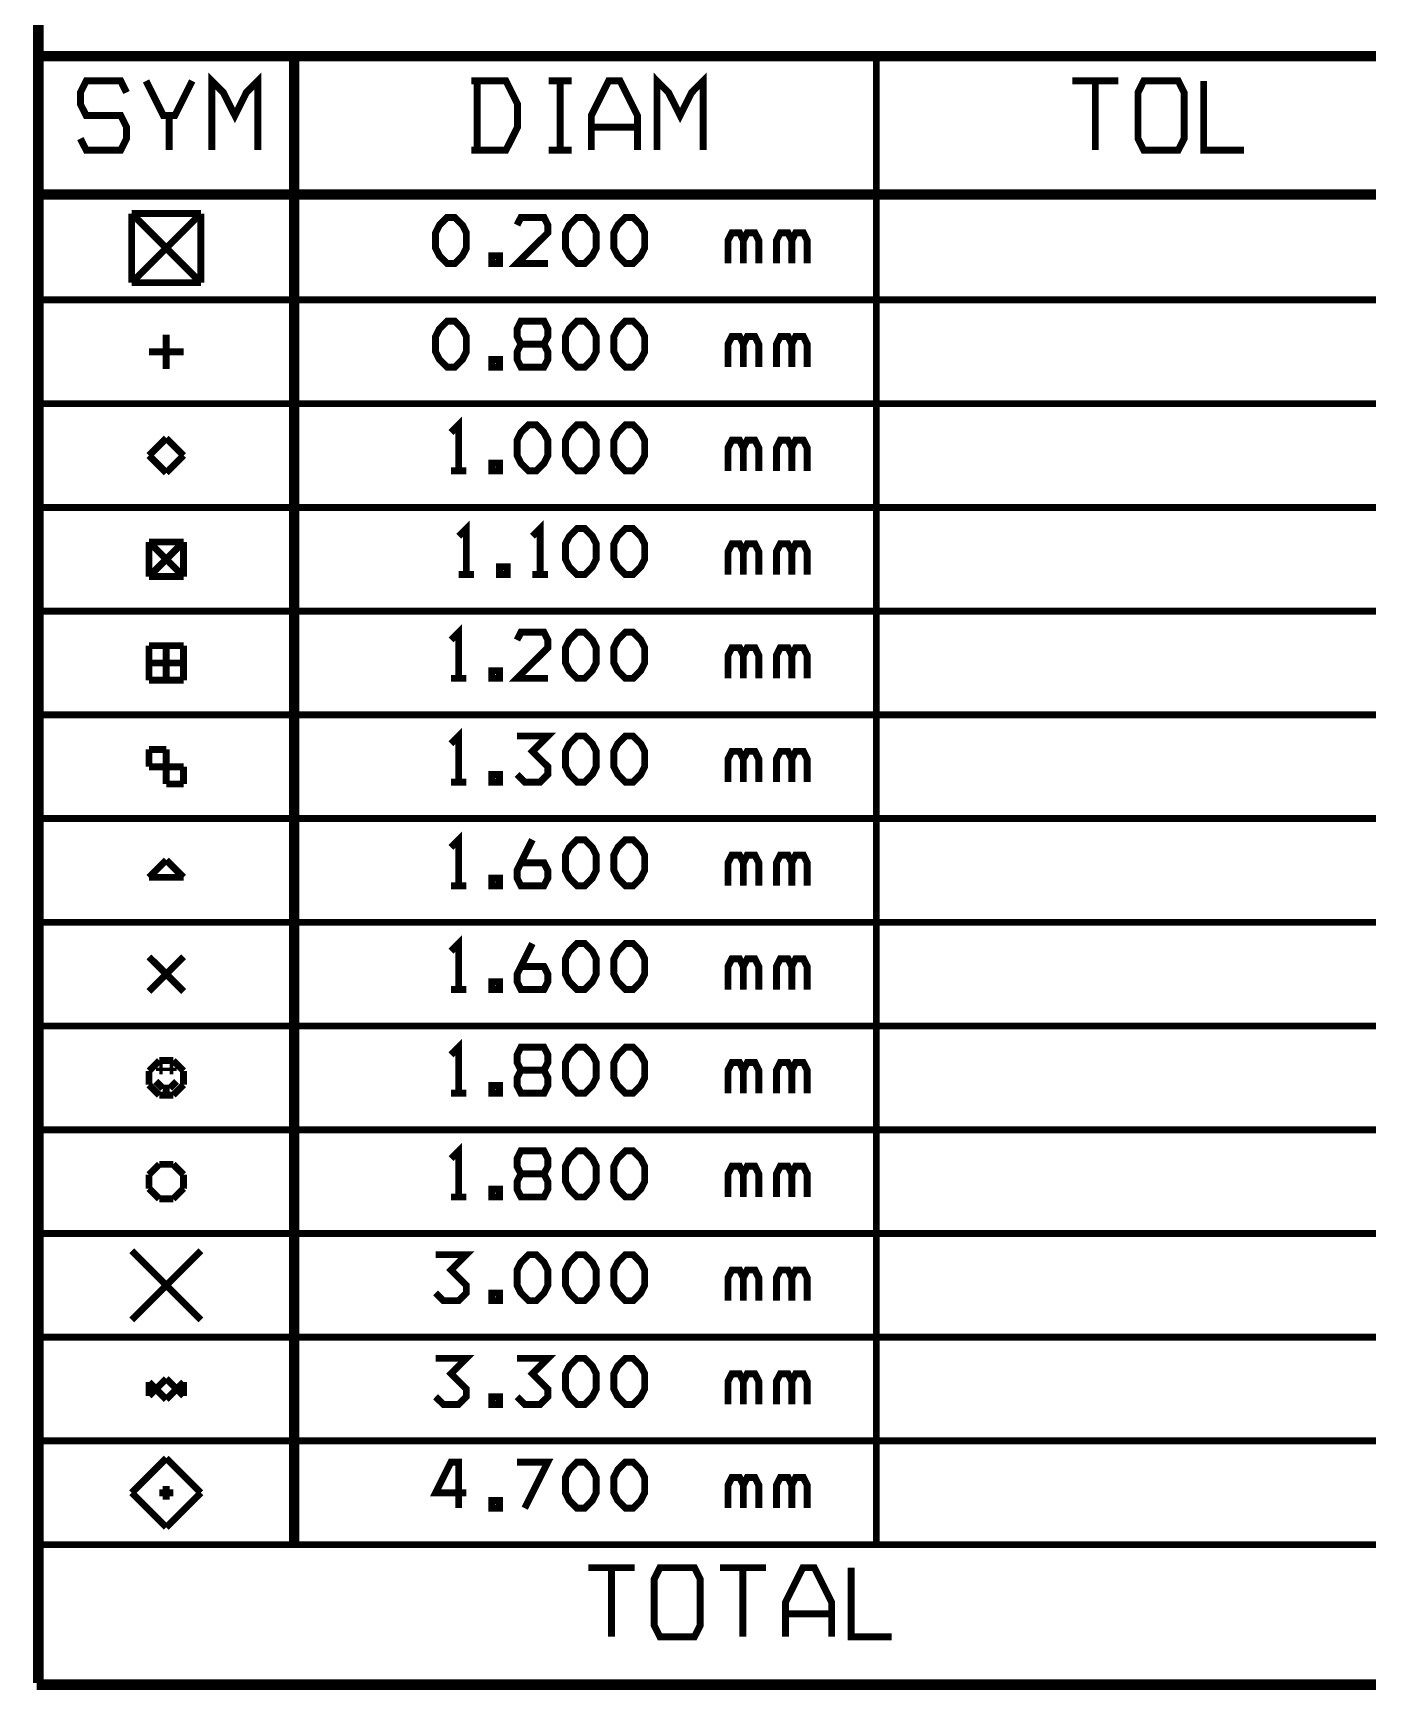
# Model space of a CAD drawing. Extents: x -11 to 221, y -93 to 178.
# Drawn here: x -7.2 to 41.8, y -93 to -32.1 of the extents above; entities that cross this region are included whole.
import ezdxf

# ---------------------------------------------------------------- set-up
doc = ezdxf.new("R2010")
doc.units = 0
doc.header["$MEASUREMENT"] = 0
doc.layers.add('26-349-0_DRD', color=7, linetype='CONTINUOUS')

msp = doc.modelspace()

# ---------------------------------------------------------------- linework, layer by layer
at = {"layer": '26-349-0_DRD', "const_width": 0.254}
for points in [[(-7.112, -92.71), (-7.112, -27.94)], [(-6.985, -92.71), (-6.985, -27.94)], [(87.63, -32.893), (-6.985, -32.893)], [(87.63, -33.02), (-6.985, -33.02)], [(2.286, -87.63), (2.286, -33.02)], [(2.413, -87.63), (2.413, -33.02)], [(23.72868, -87.63), (23.72868, -33.02)], [(-3.81, -34.29), (-4.02082, -33.86582), (-5.29082, -33.86582), (-5.50418, -34.29), (-5.50418, -34.71418), (-5.29082, -35.13582), (-4.02082, -35.13582), (-3.81, -35.56), (-3.81, -35.98418), (-4.02082, -36.40582), (-5.29082, -36.40582), (-5.50418, -35.98418)], [(-1.397, -33.86582), (-2.032, -35.13582), (-2.45618, -35.13582), (-3.09118, -33.86582)], [(1.016, -36.40582), (1.016, -33.86582), (0.59182, -34.29), (0.17018, -35.13582), (-0.254, -34.29), (-0.67818, -33.86582), (-0.67818, -36.40582)], [(8.85698, -36.40582), (10.12698, -36.40582), (10.55116, -35.56), (10.55116, -34.71418), (10.12698, -33.86582), (8.85698, -33.86582)], [(9.07034, -36.40582), (9.07034, -33.86582)], [(12.53998, -33.86582), (11.69416, -33.86582)], [(12.11834, -36.40582), (12.11834, -33.86582)], [(14.95298, -36.40582), (14.95298, -35.13582), (14.31798, -33.86582), (13.89634, -33.86582), (13.26134, -35.13582), (13.26134, -36.40582)], [(17.36598, -36.40582), (17.36598, -33.86582), (16.94434, -34.29), (16.52016, -35.13582), (16.09598, -34.29), (15.67434, -33.86582), (15.67434, -36.40582)], [(32.61868, -33.86582), (30.9245, -33.86582)], [(31.77032, -36.40582), (31.77032, -33.86582)], [(33.54832, -36.40582), (33.3375, -35.98418), (33.3375, -34.29), (33.54832, -33.86582), (34.81832, -33.86582), (35.03168, -34.29), (35.03168, -35.98418), (34.81832, -36.40582), (33.54832, -36.40582)], [(37.23132, -36.40582), (35.7505, -36.40582), (35.7505, -33.86582)], [(-2.24282, -36.40582), (-2.24282, -35.13582)], [(14.95298, -35.56), (13.26134, -35.56)], [(12.53998, -36.40582), (11.69416, -36.40582)], [(87.63, -37.973), (-6.985, -37.973)], [(87.63, -38.1), (-6.985, -38.1)], [(-3.6195, -38.735), (-3.6195, -41.275)], [(-1.0795, -38.735), (-3.6195, -38.735)], [(-1.0795, -38.735), (-3.6195, -41.275)], [(-1.0795, -41.275), (-3.6195, -38.735)], [(-1.0795, -41.275), (-1.0795, -38.735)], [(7.96544, -40.56888), (7.6835, -40.28694), (7.54126, -40.005), (7.54126, -39.44112), (7.6835, -39.15918), (7.96544, -38.87724), (8.24738, -38.87724), (8.52932, -39.15918), (8.67156, -39.44112), (8.67156, -40.005), (8.52932, -40.28694), (8.24738, -40.56888), (7.96544, -40.56888)], [(11.66368, -40.56888), (10.53338, -40.56888), (11.66368, -39.44112), (11.66368, -39.15918), (11.52144, -38.87724), (10.67562, -38.87724), (10.53338, -39.15918)], [(12.73556, -40.56888), (12.45362, -40.28694), (12.31138, -40.005), (12.31138, -39.44112), (12.45362, -39.15918), (12.73556, -38.87724), (13.0175, -38.87724), (13.29944, -39.15918), (13.44168, -39.44112), (13.44168, -40.005), (13.29944, -40.28694), (13.0175, -40.56888), (12.73556, -40.56888)], [(14.51356, -40.56888), (14.23162, -40.28694), (14.08938, -40.005), (14.08938, -39.44112), (14.23162, -39.15918), (14.51356, -38.87724), (14.7955, -38.87724), (15.07744, -39.15918), (15.21968, -39.44112), (15.21968, -40.005), (15.07744, -40.28694), (14.7955, -40.56888), (14.51356, -40.56888)], [(19.41068, -40.56888), (19.41068, -39.72306), (19.26844, -39.44112), (18.9865, -39.44112), (18.84426, -39.72306), (18.70456, -39.44112), (18.42262, -39.44112), (18.28038, -39.72306), (18.28038, -40.56888)], [(21.18868, -40.56888), (21.18868, -39.72306), (21.04644, -39.44112), (20.7645, -39.44112), (20.62226, -39.72306), (20.48256, -39.44112), (20.20062, -39.44112), (20.05838, -39.72306), (20.05838, -40.56888)], [(9.60374, -40.56888), (9.88568, -40.56888), (9.88568, -40.28694), (9.60374, -40.28694), (9.60374, -40.56888)], [(18.84426, -40.56888), (18.84426, -39.72306)], [(20.62226, -40.56888), (20.62226, -39.72306)], [(-3.6195, -41.275), (-1.0795, -41.275)], [(87.63, -41.91), (-6.985, -41.91)], [(7.96544, -44.37888), (7.6835, -44.09694), (7.54126, -43.815), (7.54126, -43.25112), (7.6835, -42.96918), (7.96544, -42.68724), (8.24738, -42.68724), (8.52932, -42.96918), (8.67156, -43.25112), (8.67156, -43.815), (8.52932, -44.09694), (8.24738, -44.37888), (7.96544, -44.37888)], [(11.52144, -43.53306), (11.66368, -43.25112), (11.66368, -42.96918), (11.52144, -42.68724), (10.67562, -42.68724), (10.53338, -42.96918), (10.53338, -43.25112), (10.67562, -43.53306), (11.52144, -43.53306), (11.66368, -43.815), (11.66368, -44.09694), (11.52144, -44.37888), (10.67562, -44.37888), (10.53338, -44.09694), (10.53338, -43.815), (10.67562, -43.53306)], [(12.73556, -44.37888), (12.45362, -44.09694), (12.31138, -43.815), (12.31138, -43.25112), (12.45362, -42.96918), (12.73556, -42.68724), (13.0175, -42.68724), (13.29944, -42.96918), (13.44168, -43.25112), (13.44168, -43.815), (13.29944, -44.09694), (13.0175, -44.37888), (12.73556, -44.37888)], [(14.51356, -44.37888), (14.23162, -44.09694), (14.08938, -43.815), (14.08938, -43.25112), (14.23162, -42.96918), (14.51356, -42.68724), (14.7955, -42.68724), (15.07744, -42.96918), (15.21968, -43.25112), (15.21968, -43.815), (15.07744, -44.09694), (14.7955, -44.37888), (14.51356, -44.37888)], [(-2.3495, -43.18), (-2.3495, -44.45)], [(19.41068, -44.37888), (19.41068, -43.53306), (19.26844, -43.25112), (18.9865, -43.25112), (18.84426, -43.53306), (18.70456, -43.25112), (18.42262, -43.25112), (18.28038, -43.53306), (18.28038, -44.37888)], [(21.18868, -44.37888), (21.18868, -43.53306), (21.04644, -43.25112), (20.7645, -43.25112), (20.62226, -43.53306), (20.48256, -43.25112), (20.20062, -43.25112), (20.05838, -43.53306), (20.05838, -44.37888)], [(-1.7145, -43.815), (-2.9845, -43.815)], [(18.84426, -44.37888), (18.84426, -43.53306)], [(20.62226, -44.37888), (20.62226, -43.53306)], [(9.60374, -44.37888), (9.88568, -44.37888), (9.88568, -44.09694), (9.60374, -44.09694), (9.60374, -44.37888)], [(87.63, -45.72), (-6.985, -45.72)], [(8.38962, -48.18888), (8.38962, -46.49724), (8.10768, -46.77918)], [(10.95756, -48.18888), (10.67562, -47.90694), (10.53338, -47.625), (10.53338, -47.06112), (10.67562, -46.77918), (10.95756, -46.49724), (11.2395, -46.49724), (11.52144, -46.77918), (11.66368, -47.06112), (11.66368, -47.625), (11.52144, -47.90694), (11.2395, -48.18888), (10.95756, -48.18888)], [(12.73556, -48.18888), (12.45362, -47.90694), (12.31138, -47.625), (12.31138, -47.06112), (12.45362, -46.77918), (12.73556, -46.49724), (13.0175, -46.49724), (13.29944, -46.77918), (13.44168, -47.06112), (13.44168, -47.625), (13.29944, -47.90694), (13.0175, -48.18888), (12.73556, -48.18888)], [(14.51356, -48.18888), (14.23162, -47.90694), (14.08938, -47.625), (14.08938, -47.06112), (14.23162, -46.77918), (14.51356, -46.49724), (14.7955, -46.49724), (15.07744, -46.77918), (15.21968, -47.06112), (15.21968, -47.625), (15.07744, -47.90694), (14.7955, -48.18888), (14.51356, -48.18888)], [(-2.3495, -46.99), (-2.9845, -47.625)], [(-1.7145, -47.625), (-2.3495, -46.99)], [(19.41068, -48.18888), (19.41068, -47.34306), (19.26844, -47.06112), (18.9865, -47.06112), (18.84426, -47.34306), (18.70456, -47.06112), (18.42262, -47.06112), (18.28038, -47.34306), (18.28038, -48.18888)], [(18.84426, -48.18888), (18.84426, -47.34306)], [(21.18868, -48.18888), (21.18868, -47.34306), (21.04644, -47.06112), (20.7645, -47.06112), (20.62226, -47.34306), (20.48256, -47.06112), (20.20062, -47.06112), (20.05838, -47.34306), (20.05838, -48.18888)], [(20.62226, -48.18888), (20.62226, -47.34306)], [(-2.9845, -47.625), (-2.3495, -48.26)], [(-2.3495, -48.26), (-1.7145, -47.625)], [(8.67156, -48.18888), (8.10768, -48.18888)], [(9.60374, -48.18888), (9.88568, -48.18888), (9.88568, -47.90694), (9.60374, -47.90694), (9.60374, -48.18888)], [(87.63, -49.53), (-6.985, -49.53)], [(8.67156, -51.99888), (8.67156, -50.30724), (8.38962, -50.58918)], [(11.3792, -51.99888), (11.3792, -50.30724), (11.09726, -50.58918)], [(12.73556, -51.99888), (12.45362, -51.71694), (12.31138, -51.435), (12.31138, -50.87112), (12.45362, -50.58918), (12.73556, -50.30724), (13.0175, -50.30724), (13.29944, -50.58918), (13.44168, -50.87112), (13.44168, -51.435), (13.29944, -51.71694), (13.0175, -51.99888), (12.73556, -51.99888)], [(14.51356, -51.99888), (14.23162, -51.71694), (14.08938, -51.435), (14.08938, -50.87112), (14.23162, -50.58918), (14.51356, -50.30724), (14.7955, -50.30724), (15.07744, -50.58918), (15.21968, -50.87112), (15.21968, -51.435), (15.07744, -51.71694), (14.7955, -51.99888), (14.51356, -51.99888)], [(-2.9845, -50.8), (-2.9845, -52.07)], [(-1.7145, -50.8), (-2.9845, -50.8)], [(-1.7145, -50.8), (-2.9845, -52.07)], [(-1.7145, -52.07), (-2.9845, -50.8)], [(-1.7145, -52.07), (-1.7145, -50.8)], [(19.41068, -51.99888), (19.41068, -51.15306), (19.26844, -50.87112), (18.9865, -50.87112), (18.84426, -51.15306), (18.70456, -50.87112), (18.42262, -50.87112), (18.28038, -51.15306), (18.28038, -51.99888)], [(18.84426, -51.99888), (18.84426, -51.15306)], [(21.18868, -51.99888), (21.18868, -51.15306), (21.04644, -50.87112), (20.7645, -50.87112), (20.62226, -51.15306), (20.48256, -50.87112), (20.20062, -50.87112), (20.05838, -51.15306), (20.05838, -51.99888)], [(20.62226, -51.99888), (20.62226, -51.15306)], [(9.88568, -51.99888), (10.16762, -51.99888), (10.16762, -51.71694), (9.88568, -51.71694), (9.88568, -51.99888)], [(-2.9845, -52.07), (-1.7145, -52.07)], [(8.9535, -51.99888), (8.38962, -51.99888)], [(11.66368, -51.99888), (11.09726, -51.99888)], [(87.63, -53.34), (-6.985, -53.34)], [(8.38962, -55.80888), (8.38962, -54.11724), (8.10768, -54.39918)], [(11.66368, -55.80888), (10.53338, -55.80888), (11.66368, -54.68112), (11.66368, -54.39918), (11.52144, -54.11724), (10.67562, -54.11724), (10.53338, -54.39918)], [(12.73556, -55.80888), (12.45362, -55.52694), (12.31138, -55.245), (12.31138, -54.68112), (12.45362, -54.39918), (12.73556, -54.11724), (13.0175, -54.11724), (13.29944, -54.39918), (13.44168, -54.68112), (13.44168, -55.245), (13.29944, -55.52694), (13.0175, -55.80888), (12.73556, -55.80888)], [(14.51356, -55.80888), (14.23162, -55.52694), (14.08938, -55.245), (14.08938, -54.68112), (14.23162, -54.39918), (14.51356, -54.11724), (14.7955, -54.11724), (15.07744, -54.39918), (15.21968, -54.68112), (15.21968, -55.245), (15.07744, -55.52694), (14.7955, -55.80888), (14.51356, -55.80888)], [(-2.9845, -54.61), (-2.9845, -55.88)], [(-1.7145, -54.61), (-2.9845, -54.61)], [(-2.3495, -54.61), (-2.3495, -55.88)], [(-1.7145, -55.88), (-1.7145, -54.61)], [(19.41068, -55.80888), (19.41068, -54.96306), (19.26844, -54.68112), (18.9865, -54.68112), (18.84426, -54.96306), (18.70456, -54.68112), (18.42262, -54.68112), (18.28038, -54.96306), (18.28038, -55.80888)], [(21.18868, -55.80888), (21.18868, -54.96306), (21.04644, -54.68112), (20.7645, -54.68112), (20.62226, -54.96306), (20.48256, -54.68112), (20.20062, -54.68112), (20.05838, -54.96306), (20.05838, -55.80888)], [(-1.7145, -55.245), (-2.9845, -55.245)], [(18.84426, -55.80888), (18.84426, -54.96306)], [(20.62226, -55.80888), (20.62226, -54.96306)], [(-2.9845, -55.88), (-1.7145, -55.88)], [(8.67156, -55.80888), (8.10768, -55.80888)], [(9.60374, -55.80888), (9.88568, -55.80888), (9.88568, -55.52694), (9.60374, -55.52694), (9.60374, -55.80888)], [(87.63, -57.15), (-6.985, -57.15)], [(8.38962, -59.61888), (8.38962, -57.92724), (8.10768, -58.20918)], [(10.53338, -59.33694), (10.81532, -59.61888), (11.3792, -59.61888), (11.66368, -59.33694), (11.66368, -59.055), (11.09726, -58.49112), (11.66368, -57.92724), (10.53338, -57.92724)], [(12.73556, -59.61888), (12.45362, -59.33694), (12.31138, -59.055), (12.31138, -58.49112), (12.45362, -58.20918), (12.73556, -57.92724), (13.0175, -57.92724), (13.29944, -58.20918), (13.44168, -58.49112), (13.44168, -59.055), (13.29944, -59.33694), (13.0175, -59.61888), (12.73556, -59.61888)], [(14.51356, -59.61888), (14.23162, -59.33694), (14.08938, -59.055), (14.08938, -58.49112), (14.23162, -58.20918), (14.51356, -57.92724), (14.7955, -57.92724), (15.07744, -58.20918), (15.21968, -58.49112), (15.21968, -59.055), (15.07744, -59.33694), (14.7955, -59.61888), (14.51356, -59.61888)], [(-2.9845, -58.42), (-2.9845, -59.055)], [(-2.3495, -58.42), (-2.9845, -58.42)], [(-2.3495, -59.69), (-2.3495, -58.42)], [(19.41068, -59.61888), (19.41068, -58.77306), (19.26844, -58.49112), (18.9865, -58.49112), (18.84426, -58.77306), (18.70456, -58.49112), (18.42262, -58.49112), (18.28038, -58.77306), (18.28038, -59.61888)], [(21.18868, -59.61888), (21.18868, -58.77306), (21.04644, -58.49112), (20.7645, -58.49112), (20.62226, -58.77306), (20.48256, -58.49112), (20.20062, -58.49112), (20.05838, -58.77306), (20.05838, -59.61888)], [(-2.9845, -59.055), (-1.7145, -59.055)], [(-1.7145, -59.055), (-1.7145, -59.69)], [(18.84426, -59.61888), (18.84426, -58.77306)], [(20.62226, -59.61888), (20.62226, -58.77306)], [(-1.7145, -59.69), (-2.3495, -59.69)], [(8.67156, -59.61888), (8.10768, -59.61888)], [(9.60374, -59.61888), (9.88568, -59.61888), (9.88568, -59.33694), (9.60374, -59.33694), (9.60374, -59.61888)], [(87.63, -60.96), (-6.985, -60.96)], [(8.38962, -63.42888), (8.38962, -61.73724), (8.10768, -62.01918)], [(10.67562, -62.58306), (11.52144, -62.58306), (11.66368, -62.865), (11.66368, -63.14694), (11.52144, -63.42888), (10.67562, -63.42888), (10.53338, -63.14694), (10.53338, -62.865), (11.09726, -61.73724)], [(12.73556, -63.42888), (12.45362, -63.14694), (12.31138, -62.865), (12.31138, -62.30112), (12.45362, -62.01918), (12.73556, -61.73724), (13.0175, -61.73724), (13.29944, -62.01918), (13.44168, -62.30112), (13.44168, -62.865), (13.29944, -63.14694), (13.0175, -63.42888), (12.73556, -63.42888)], [(14.51356, -63.42888), (14.23162, -63.14694), (14.08938, -62.865), (14.08938, -62.30112), (14.23162, -62.01918), (14.51356, -61.73724), (14.7955, -61.73724), (15.07744, -62.01918), (15.21968, -62.30112), (15.21968, -62.865), (15.07744, -63.14694), (14.7955, -63.42888), (14.51356, -63.42888)], [(-2.3495, -62.484), (-2.9845, -63.119)], [(-1.7145, -63.119), (-2.3495, -62.484)], [(19.41068, -63.42888), (19.41068, -62.58306), (19.26844, -62.30112), (18.9865, -62.30112), (18.84426, -62.58306), (18.70456, -62.30112), (18.42262, -62.30112), (18.28038, -62.58306), (18.28038, -63.42888)], [(18.84426, -63.42888), (18.84426, -62.58306)], [(21.18868, -63.42888), (21.18868, -62.58306), (21.04644, -62.30112), (20.7645, -62.30112), (20.62226, -62.58306), (20.48256, -62.30112), (20.20062, -62.30112), (20.05838, -62.58306), (20.05838, -63.42888)], [(20.62226, -63.42888), (20.62226, -62.58306)], [(-2.9845, -63.119), (-1.7145, -63.119)], [(9.60374, -63.42888), (9.88568, -63.42888), (9.88568, -63.14694), (9.60374, -63.14694), (9.60374, -63.42888)], [(8.67156, -63.42888), (8.10768, -63.42888)], [(87.63, -64.77), (-6.985, -64.77)], [(8.38962, -67.23888), (8.38962, -65.54724), (8.10768, -65.82918)], [(10.67562, -66.39306), (11.52144, -66.39306), (11.66368, -66.675), (11.66368, -66.95694), (11.52144, -67.23888), (10.67562, -67.23888), (10.53338, -66.95694), (10.53338, -66.675), (11.09726, -65.54724)], [(12.73556, -67.23888), (12.45362, -66.95694), (12.31138, -66.675), (12.31138, -66.11112), (12.45362, -65.82918), (12.73556, -65.54724), (13.0175, -65.54724), (13.29944, -65.82918), (13.44168, -66.11112), (13.44168, -66.675), (13.29944, -66.95694), (13.0175, -67.23888), (12.73556, -67.23888)], [(14.51356, -67.23888), (14.23162, -66.95694), (14.08938, -66.675), (14.08938, -66.11112), (14.23162, -65.82918), (14.51356, -65.54724), (14.7955, -65.54724), (15.07744, -65.82918), (15.21968, -66.11112), (15.21968, -66.675), (15.07744, -66.95694), (14.7955, -67.23888), (14.51356, -67.23888)], [(-1.7145, -66.04), (-2.9845, -67.31)], [(-1.7145, -67.31), (-2.9845, -66.04)], [(19.41068, -67.23888), (19.41068, -66.39306), (19.26844, -66.11112), (18.9865, -66.11112), (18.84426, -66.39306), (18.70456, -66.11112), (18.42262, -66.11112), (18.28038, -66.39306), (18.28038, -67.23888)], [(18.84426, -67.23888), (18.84426, -66.39306)], [(21.18868, -67.23888), (21.18868, -66.39306), (21.04644, -66.11112), (20.7645, -66.11112), (20.62226, -66.39306), (20.48256, -66.11112), (20.20062, -66.11112), (20.05838, -66.39306), (20.05838, -67.23888)], [(20.62226, -67.23888), (20.62226, -66.39306)], [(9.60374, -67.23888), (9.88568, -67.23888), (9.88568, -66.95694), (9.60374, -66.95694), (9.60374, -67.23888)], [(8.67156, -67.23888), (8.10768, -67.23888)], [(87.63, -68.58), (-6.985, -68.58)], [(8.38962, -71.04888), (8.38962, -69.35724), (8.10768, -69.63918)], [(11.52144, -70.20306), (11.66368, -69.92112), (11.66368, -69.63918), (11.52144, -69.35724), (10.67562, -69.35724), (10.53338, -69.63918), (10.53338, -69.92112), (10.67562, -70.20306), (11.52144, -70.20306), (11.66368, -70.485), (11.66368, -70.76694), (11.52144, -71.04888), (10.67562, -71.04888), (10.53338, -70.76694), (10.53338, -70.485), (10.67562, -70.20306)], [(12.73556, -71.04888), (12.45362, -70.76694), (12.31138, -70.485), (12.31138, -69.92112), (12.45362, -69.63918), (12.73556, -69.35724), (13.0175, -69.35724), (13.29944, -69.63918), (13.44168, -69.92112), (13.44168, -70.485), (13.29944, -70.76694), (13.0175, -71.04888), (12.73556, -71.04888)], [(14.51356, -71.04888), (14.23162, -70.76694), (14.08938, -70.485), (14.08938, -69.92112), (14.23162, -69.63918), (14.51356, -69.35724), (14.7955, -69.35724), (15.07744, -69.63918), (15.21968, -69.92112), (15.21968, -70.485), (15.07744, -70.76694), (14.7955, -71.04888), (14.51356, -71.04888)], [(-2.6035, -69.85), (-2.9845, -70.231)], [(-2.0955, -69.85), (-2.6035, -69.85)], [(-2.6035, -70.104), (-2.6035, -70.231)], [(-2.4765, -70.104), (-2.6035, -70.104)], [(-2.4765, -70.231), (-2.4765, -70.104)], [(-2.2225, -70.104), (-2.2225, -70.231)], [(-2.0955, -70.104), (-2.2225, -70.104)], [(-1.7145, -70.231), (-2.0955, -69.85)], [(-2.0955, -70.231), (-2.0955, -70.104)], [(19.41068, -71.04888), (19.41068, -70.20306), (19.26844, -69.92112), (18.9865, -69.92112), (18.84426, -70.20306), (18.70456, -69.92112), (18.42262, -69.92112), (18.28038, -70.20306), (18.28038, -71.04888)], [(21.18868, -71.04888), (21.18868, -70.20306), (21.04644, -69.92112), (20.7645, -69.92112), (20.62226, -70.20306), (20.48256, -69.92112), (20.20062, -69.92112), (20.05838, -70.20306), (20.05838, -71.04888)], [(-2.9845, -70.231), (-2.9845, -70.739)], [(-2.4765, -70.866), (-2.7305, -70.612)], [(-2.6035, -70.231), (-2.4765, -70.231)], [(-2.2225, -70.231), (-2.0955, -70.231)], [(-1.9685, -70.612), (-2.2225, -70.866)], [(-1.7145, -70.739), (-1.7145, -70.231)], [(18.84426, -71.04888), (18.84426, -70.20306)], [(20.62226, -71.04888), (20.62226, -70.20306)], [(-2.9845, -70.739), (-2.6035, -71.12)], [(-2.6035, -71.12), (-2.0955, -71.12)], [(-2.2225, -70.866), (-2.4765, -70.866)], [(-2.0955, -71.12), (-1.7145, -70.739)], [(8.67156, -71.04888), (8.10768, -71.04888)], [(9.60374, -71.04888), (9.88568, -71.04888), (9.88568, -70.76694), (9.60374, -70.76694), (9.60374, -71.04888)], [(87.63, -72.39), (-6.985, -72.39)], [(8.38962, -74.85888), (8.38962, -73.16724), (8.10768, -73.44918)], [(-2.6035, -73.66), (-2.9845, -74.041)], [(-2.0955, -73.66), (-2.6035, -73.66)], [(-1.7145, -74.041), (-2.0955, -73.66)], [(11.52144, -74.01306), (11.66368, -73.73112), (11.66368, -73.44918), (11.52144, -73.16724), (10.67562, -73.16724), (10.53338, -73.44918), (10.53338, -73.73112), (10.67562, -74.01306), (11.52144, -74.01306), (11.66368, -74.295), (11.66368, -74.57694), (11.52144, -74.85888), (10.67562, -74.85888), (10.53338, -74.57694), (10.53338, -74.295), (10.67562, -74.01306)], [(12.73556, -74.85888), (12.45362, -74.57694), (12.31138, -74.295), (12.31138, -73.73112), (12.45362, -73.44918), (12.73556, -73.16724), (13.0175, -73.16724), (13.29944, -73.44918), (13.44168, -73.73112), (13.44168, -74.295), (13.29944, -74.57694), (13.0175, -74.85888), (12.73556, -74.85888)], [(14.51356, -74.85888), (14.23162, -74.57694), (14.08938, -74.295), (14.08938, -73.73112), (14.23162, -73.44918), (14.51356, -73.16724), (14.7955, -73.16724), (15.07744, -73.44918), (15.21968, -73.73112), (15.21968, -74.295), (15.07744, -74.57694), (14.7955, -74.85888), (14.51356, -74.85888)], [(19.41068, -74.85888), (19.41068, -74.01306), (19.26844, -73.73112), (18.9865, -73.73112), (18.84426, -74.01306), (18.70456, -73.73112), (18.42262, -73.73112), (18.28038, -74.01306), (18.28038, -74.85888)], [(21.18868, -74.85888), (21.18868, -74.01306), (21.04644, -73.73112), (20.7645, -73.73112), (20.62226, -74.01306), (20.48256, -73.73112), (20.20062, -73.73112), (20.05838, -74.01306), (20.05838, -74.85888)], [(-2.9845, -74.041), (-2.9845, -74.549)], [(-1.7145, -74.549), (-1.7145, -74.041)], [(18.84426, -74.85888), (18.84426, -74.01306)], [(20.62226, -74.85888), (20.62226, -74.01306)], [(-2.9845, -74.549), (-2.6035, -74.93)], [(-2.6035, -74.93), (-2.0955, -74.93)], [(-2.0955, -74.93), (-1.7145, -74.549)], [(8.67156, -74.85888), (8.10768, -74.85888)], [(9.60374, -74.85888), (9.88568, -74.85888), (9.88568, -74.57694), (9.60374, -74.57694), (9.60374, -74.85888)], [(87.63, -76.2), (-6.985, -76.2)], [(-1.0795, -76.835), (-3.6195, -79.375)], [(-1.0795, -79.375), (-3.6195, -76.835)], [(7.54126, -78.38694), (7.82574, -78.66888), (8.38962, -78.66888), (8.67156, -78.38694), (8.67156, -78.105), (8.10768, -77.54112), (8.67156, -76.97724), (7.54126, -76.97724)], [(10.95756, -78.66888), (10.67562, -78.38694), (10.53338, -78.105), (10.53338, -77.54112), (10.67562, -77.25918), (10.95756, -76.97724), (11.2395, -76.97724), (11.52144, -77.25918), (11.66368, -77.54112), (11.66368, -78.105), (11.52144, -78.38694), (11.2395, -78.66888), (10.95756, -78.66888)], [(12.73556, -78.66888), (12.45362, -78.38694), (12.31138, -78.105), (12.31138, -77.54112), (12.45362, -77.25918), (12.73556, -76.97724), (13.0175, -76.97724), (13.29944, -77.25918), (13.44168, -77.54112), (13.44168, -78.105), (13.29944, -78.38694), (13.0175, -78.66888), (12.73556, -78.66888)], [(14.51356, -78.66888), (14.23162, -78.38694), (14.08938, -78.105), (14.08938, -77.54112), (14.23162, -77.25918), (14.51356, -76.97724), (14.7955, -76.97724), (15.07744, -77.25918), (15.21968, -77.54112), (15.21968, -78.105), (15.07744, -78.38694), (14.7955, -78.66888), (14.51356, -78.66888)], [(19.41068, -78.66888), (19.41068, -77.82306), (19.26844, -77.54112), (18.9865, -77.54112), (18.84426, -77.82306), (18.70456, -77.54112), (18.42262, -77.54112), (18.28038, -77.82306), (18.28038, -78.66888)], [(18.84426, -78.66888), (18.84426, -77.82306)], [(21.18868, -78.66888), (21.18868, -77.82306), (21.04644, -77.54112), (20.7645, -77.54112), (20.62226, -77.82306), (20.48256, -77.54112), (20.20062, -77.54112), (20.05838, -77.82306), (20.05838, -78.66888)], [(20.62226, -78.66888), (20.62226, -77.82306)], [(9.60374, -78.66888), (9.88568, -78.66888), (9.88568, -78.38694), (9.60374, -78.38694), (9.60374, -78.66888)], [(87.63, -80.01), (-6.985, -80.01)], [(7.54126, -82.19694), (7.82574, -82.47888), (8.38962, -82.47888), (8.67156, -82.19694), (8.67156, -81.915), (8.10768, -81.35112), (8.67156, -80.78724), (7.54126, -80.78724)], [(10.53338, -82.19694), (10.81532, -82.47888), (11.3792, -82.47888), (11.66368, -82.19694), (11.66368, -81.915), (11.09726, -81.35112), (11.66368, -80.78724), (10.53338, -80.78724)], [(12.73556, -82.47888), (12.45362, -82.19694), (12.31138, -81.915), (12.31138, -81.35112), (12.45362, -81.06918), (12.73556, -80.78724), (13.0175, -80.78724), (13.29944, -81.06918), (13.44168, -81.35112), (13.44168, -81.915), (13.29944, -82.19694), (13.0175, -82.47888), (12.73556, -82.47888)], [(14.51356, -82.47888), (14.23162, -82.19694), (14.08938, -81.915), (14.08938, -81.35112), (14.23162, -81.06918), (14.51356, -80.78724), (14.7955, -80.78724), (15.07744, -81.06918), (15.21968, -81.35112), (15.21968, -81.915), (15.07744, -82.19694), (14.7955, -82.47888), (14.51356, -82.47888)], [(-2.9845, -82.169), (-2.3495, -81.534)], [(-2.9845, -81.661), (-2.9845, -82.169)], [(-2.3495, -82.296), (-2.9845, -81.661)], [(-2.3495, -81.534), (-1.7145, -82.169)], [(-1.7145, -81.661), (-2.3495, -82.296)], [(-1.7145, -82.169), (-1.7145, -81.661)], [(19.41068, -82.47888), (19.41068, -81.63306), (19.26844, -81.35112), (18.9865, -81.35112), (18.84426, -81.63306), (18.70456, -81.35112), (18.42262, -81.35112), (18.28038, -81.63306), (18.28038, -82.47888)], [(18.84426, -82.47888), (18.84426, -81.63306)], [(21.18868, -82.47888), (21.18868, -81.63306), (21.04644, -81.35112), (20.7645, -81.35112), (20.62226, -81.63306), (20.48256, -81.35112), (20.20062, -81.35112), (20.05838, -81.63306), (20.05838, -82.47888)], [(20.62226, -82.47888), (20.62226, -81.63306)], [(9.60374, -82.47888), (9.88568, -82.47888), (9.88568, -82.19694), (9.60374, -82.19694), (9.60374, -82.47888)], [(87.63, -83.82), (-6.985, -83.82)], [(-2.3495, -84.455), (-3.6195, -85.725)], [(-1.0795, -85.725), (-2.3495, -84.455)], [(8.67156, -85.725), (7.54126, -85.725), (8.10768, -84.59724), (8.38962, -84.59724), (8.38962, -86.28888)], [(10.81532, -86.28888), (11.66368, -84.59724), (10.53338, -84.59724)], [(12.73556, -86.28888), (12.45362, -86.00694), (12.31138, -85.725), (12.31138, -85.16112), (12.45362, -84.87918), (12.73556, -84.59724), (13.0175, -84.59724), (13.29944, -84.87918), (13.44168, -85.16112), (13.44168, -85.725), (13.29944, -86.00694), (13.0175, -86.28888), (12.73556, -86.28888)], [(14.51356, -86.28888), (14.23162, -86.00694), (14.08938, -85.725), (14.08938, -85.16112), (14.23162, -84.87918), (14.51356, -84.59724), (14.7955, -84.59724), (15.07744, -84.87918), (15.21968, -85.16112), (15.21968, -85.725), (15.07744, -86.00694), (14.7955, -86.28888), (14.51356, -86.28888)], [(19.41068, -86.28888), (19.41068, -85.44306), (19.26844, -85.16112), (18.9865, -85.16112), (18.84426, -85.44306), (18.70456, -85.16112), (18.42262, -85.16112), (18.28038, -85.44306), (18.28038, -86.28888)], [(21.18868, -86.28888), (21.18868, -85.44306), (21.04644, -85.16112), (20.7645, -85.16112), (20.62226, -85.44306), (20.48256, -85.16112), (20.20062, -85.16112), (20.05838, -85.44306), (20.05838, -86.28888)], [(-3.6195, -85.725), (-2.3495, -86.995)], [(-2.0955, -85.725), (-2.6035, -85.725)], [(-2.3495, -85.471), (-2.3495, -85.979)], [(-2.3495, -86.995), (-1.0795, -85.725)], [(18.84426, -86.28888), (18.84426, -85.44306)], [(20.62226, -86.28888), (20.62226, -85.44306)], [(9.60374, -86.28888), (9.88568, -86.28888), (9.88568, -86.00694), (9.60374, -86.00694), (9.60374, -86.28888)], [(87.63, -87.63), (-6.985, -87.63)], [(14.84884, -88.47582), (13.15466, -88.47582)], [(14.00048, -91.01582), (14.00048, -88.47582)], [(15.77848, -91.01582), (15.56766, -90.59418), (15.56766, -88.9), (15.77848, -88.47582), (17.04848, -88.47582), (17.26184, -88.9), (17.26184, -90.59418), (17.04848, -91.01582), (15.77848, -91.01582)], [(19.67484, -88.47582), (17.98066, -88.47582)], [(18.82648, -91.01582), (18.82648, -88.47582)], [(22.08784, -91.01582), (22.08784, -89.74582), (21.45284, -88.47582), (21.02866, -88.47582), (20.39366, -89.74582), (20.39366, -91.01582)], [(24.28748, -91.01582), (22.80666, -91.01582), (22.80666, -88.47582)], [(22.08784, -90.17), (20.39366, -90.17)], [(87.757, -92.837), (-7.112, -92.837)], [(87.63, -92.71), (-6.985, -92.71)]]:
    msp.add_lwpolyline(points, dxfattribs=at)

doc.saveas('drawing.dxf')
